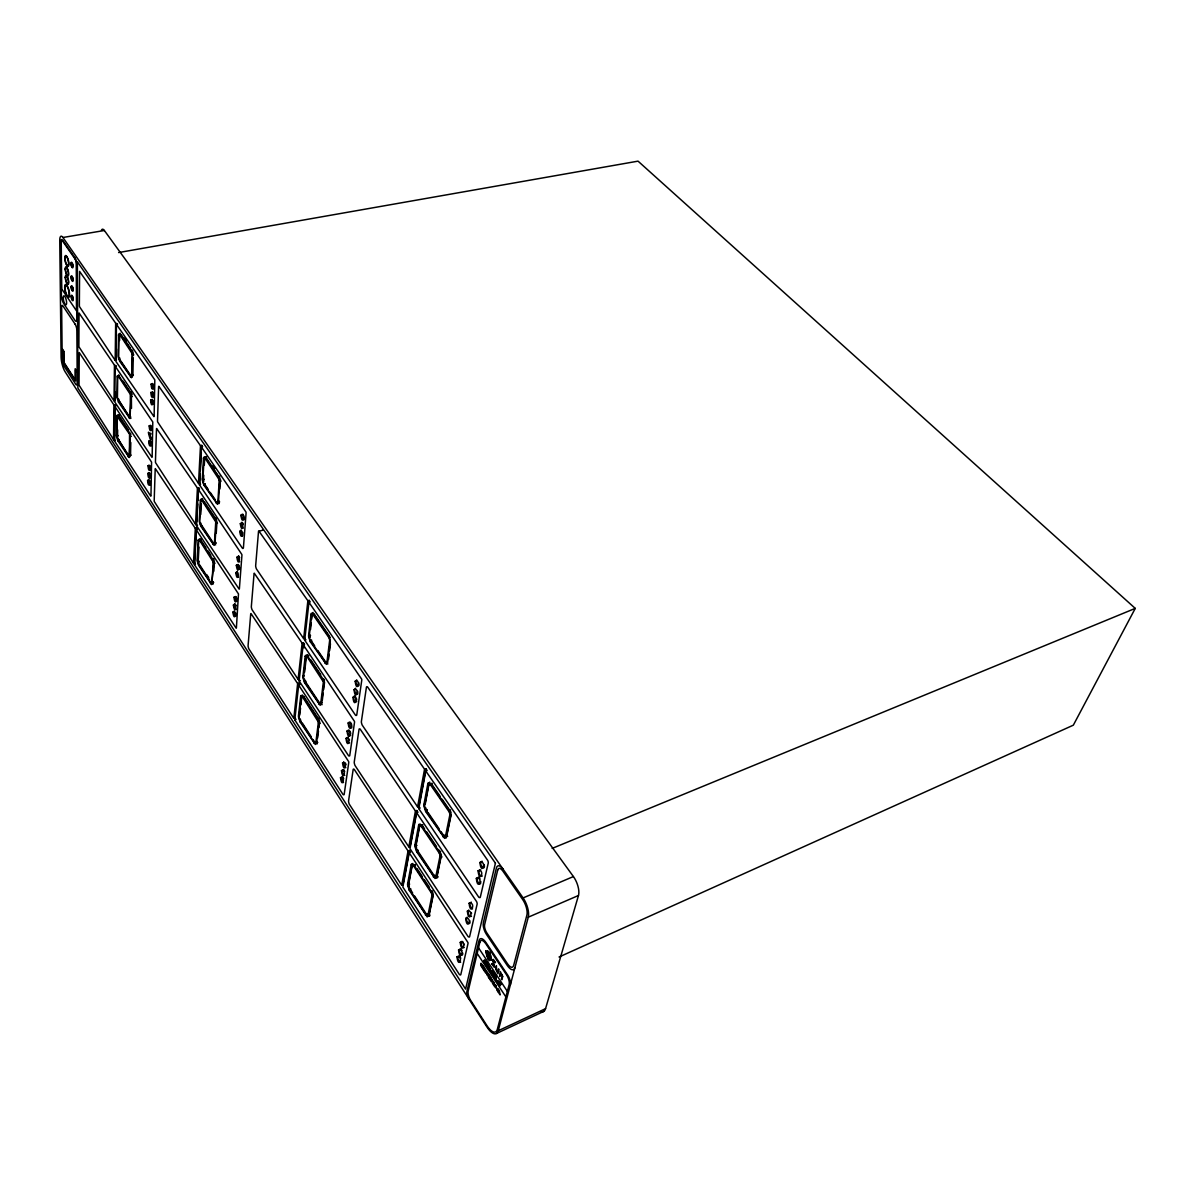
<?xml version="1.0" encoding="UTF-8"?>
<svg xmlns="http://www.w3.org/2000/svg" width="1195" height="1195" viewBox="0 0 1195 1195"><rect width="100%" height="100%" fill="white"/><g stroke="black" fill="none" stroke-linecap="round" stroke-linejoin="round"><path stroke-width="1.5" d="M113.54 439.506L113.958 405L79.243 352.57L79.034 384.192A2.734 0.792 76 0 0 79.139 385.328L113.54 439.506L115.392 440.387L114.272 440.641L114.705 406.136L115.84 405.882L113.958 405M114.018 400.863L114.451 365.102L79.034 312.971L78.885 345.728A2.778 0.822 76.4 0 0 79.004 346.894L114.018 400.863L115.153 400.624L115.258 391.676M115.213 366.223L114.765 401.998L152.004 457.371A2.719 0.866 75.4 0 0 152.153 456.595L152.781 421.999L115.213 366.223L116.363 365.984L114.451 365.102M115.183 360.367L115.661 323.203L79.587 271.37L79.363 305.382A2.838 0.851 76.8 0 0 79.482 306.607L115.183 360.367L116.348 360.128L116.498 348.985M114.66 439.252L115.093 404.746M116.438 324.323L115.96 361.502L153.991 416.637A2.778 0.896 75.8 0 0 154.14 415.83L154.812 379.876L116.438 324.323L117.618 324.099L115.661 323.203M116.453 435.279L116.707 416.457A4.511 1.374 75.8 0 1 116.826 415.412L118.126 415.412L129.15 432.172L130.195 435.443A3.794 1.165 75.6 0 1 130.27 436.593L129.179 457.521L117.872 440.835L116.542 436.713A4.78 1.449 75.6 0 1 116.453 435.279L117.573 435.025L117.648 429.886M117.244 376.798L116.976 396.307A4.885 1.494 76 0 0 117.08 397.801L118.424 401.983L129.956 418.564L131.062 396.815A3.869 1.21 76 0 0 131.002 395.635L129.926 392.304L118.693 375.633L117.364 375.723A4.601 1.419 76.2 0 0 117.244 376.813L118.395 376.559A4.601 1.419 76.2 0 1 118.529 375.469L118.843 374.857M116.901 435.966L117.155 417.16A3.017 0.911 75.8 0 1 117.244 416.457L129.553 434.188L129.433 454.892A3.839 1.18 75.4 0 1 129.314 455.773L128.194 455.713L116.961 436.967A3.316 1.001 75.6 0 1 116.901 435.966L118.021 435.712M117.707 377.5L117.439 397.009A3.376 1.031 76 0 0 117.498 398.025L128.94 416.756L130.091 416.741A3.929 1.225 75.8 0 0 130.21 415.83L130.345 394.38L118.678 376.709L117.797 376.769A3.077 0.956 76.2 0 0 117.707 377.5L118.858 377.247A3.077 0.956 76.2 0 1 118.902 376.739M118.499 335.183L118.215 355.453A4.989 1.553 76.4 0 0 118.32 356.991L119.694 361.248L131.465 377.739L132.615 355.094A3.958 1.255 76.5 0 0 132.555 353.869L131.45 350.479L119.978 333.868L118.634 334.047A4.705 1.479 76.6 0 0 118.499 335.183L119.679 334.944A4.705 1.479 76.6 0 1 119.799 333.808L120.127 333.166M118.977 335.87L118.693 356.14A3.451 1.075 76.4 0 0 118.753 357.2L119.306 359.366A2.48 0.777 76.4 0 0 119.709 360.143L130.434 375.917L131.599 375.842A4.003 1.27 76.3 0 0 131.719 374.886L132.137 354.392A2.36 0.747 76.5 0 0 132.048 353.391L119.963 334.988L119.067 335.108A3.137 0.986 76.6 0 0 118.977 335.87L120.157 335.631M119.605 340.47L119.679 334.944M130.046 456.012L130.449 455.504A3.839 1.18 75.5 0 0 130.554 454.623L130.808 442.523M131.495 408.406L131.345 393.678M132.6 375.992L132.779 375.588A4.003 1.27 76.3 0 0 132.899 374.632L133.243 357.873M193.485 563.174L195.308 528.369L155.32 468.604A2.405 0.762 75.3 0 0 155.201 469.276L154.2 500.332A2.898 0.911 75 0 0 154.289 501.512L193.485 563.174L194.651 562.845L196.488 528.056L195.308 528.369M195.532 524.202L197.429 488.023L156.62 428.467A2.45 0.792 75.7 0 0 156.485 429.184L155.455 461.419A2.943 0.941 75.3 0 0 155.544 462.629L195.532 524.202L196.712 523.888M198.504 483.377L200.491 445.705L158.801 386.239A2.509 0.822 76.1 0 0 158.606 387.09L157.516 420.625A3.017 0.971 75.8 0 0 157.606 421.88L198.504 483.377L199.699 483.064L200.581 484.363L199.371 484.677L201.387 446.99L202.612 446.691L201.716 445.406L200.491 445.705M196.159 529.669L238.477 593.945L236.416 627.554A2.853 0.956 73.6 0 1 236.222 628.256L194.322 564.473L196.159 529.669L197.354 529.34L196.488 528.056M198.31 489.323L241.823 554.435A2.181 0.762 74.3 0 1 241.913 555.555L239.403 588.448A2.913 1.001 73.9 0 1 239.194 589.195L196.383 525.486L198.31 489.323L199.505 489.009L198.639 487.724L197.429 488.023M196.816 522.081L197.773 503.991M197.967 500.376L198.639 487.724M199.699 483.064L200.192 474.101M200.372 470.516L201.343 452.576M201.537 448.991L201.716 445.406M198.176 540.528L197.145 559.499A5.094 1.658 74.3 0 0 197.205 560.963L198.624 565.399L211.62 584.594L213.741 563.652A4.048 1.344 74.3 0 0 213.696 562.486L212.561 558.946L199.923 539.752L198.355 539.498A4.795 1.583 74.5 0 0 198.176 540.528L199.356 540.2A4.795 1.583 74.5 0 1 199.535 539.169L200.103 538.616M200.342 500.466L199.281 520.183A5.198 1.733 74.7 0 0 199.326 521.692L200.79 526.218L214.054 545.353L215.01 543.441L216.25 523.529A4.138 1.404 74.7 0 0 216.205 522.32L215.04 518.72L202.134 499.555L200.536 499.376A4.899 1.643 74.9 0 0 200.342 500.466L201.656 500.197A2.345 0.792 74.9 0 1 202.075 500.645L215.653 521.722A2.465 0.837 74.7 0 1 215.697 522.723L214.458 542.635A4.182 1.404 74.5 0 1 214.293 543.531L212.904 543.307L200.85 525.143A2.584 0.851 74.7 0 1 200.416 524.276L199.849 522.021A3.6 1.195 74.7 0 1 199.804 520.975L200.879 501.258A3.271 1.09 74.9 0 1 200.999 500.526L201.522 500.137A4.899 1.643 74.9 0 1 201.746 499.077L202.508 498.494M221 481.137L219.761 481.451L218.446 502.214L217.475 504.245L203.897 485.155L202.403 480.554A5.318 1.807 75.1 0 1 202.343 478.986L203.464 458.447A5.004 1.718 75.3 0 1 203.658 457.312L205.301 457.386L218.521 476.536L219.716 480.196A4.227 1.464 75.1 0 1 219.761 481.451M198.31 559.17L198.967 547.101M200.76 514.492L201.358 503.737M202.881 479.778L204.016 459.224A3.346 1.15 75.3 0 1 204.151 458.477L204.808 458.088A2.405 0.822 75.4 0 1 205.241 458.536L219.133 479.613A2.524 0.866 75.1 0 1 219.193 480.644L217.893 501.392A4.272 1.464 74.9 0 1 217.714 502.348L216.295 502.184L203.957 484.035A2.644 0.896 75.1 0 1 203.508 483.168L202.926 480.868A3.675 1.24 75.1 0 1 202.881 479.778L204.106 479.464M203.792 481.406L203.613 480.256A5.318 1.807 75.1 0 1 203.553 478.672L203.748 475.252M204.315 464.989L204.689 458.133A5.004 1.718 75.3 0 1 204.898 457.013L206.108 456.58M212.008 581.995L213.203 562.845A2.42 0.807 74.3 0 0 213.143 561.874L199.864 540.797A2.3 0.762 74.5 0 0 199.446 540.349L198.893 540.469A3.212 1.061 74.5 0 0 198.699 541.32L197.653 560.291A3.525 1.15 74.3 0 0 197.698 561.306L198.25 563.517A2.524 0.822 74.3 0 0 198.684 564.369L210.484 582.562L211.844 582.846A4.108 1.344 74.1 0 0 212.008 581.995L213.188 581.666A4.108 1.359 74.1 0 1 213.024 582.518L211.844 582.473M213.845 571.21L214.398 562.516A2.42 0.807 74.3 0 0 214.338 561.545L213.785 559.857M216.235 533.254L216.922 522.394L215.697 522.723M219.895 488.979L220.433 480.33A2.524 0.866 75.1 0 0 220.373 479.3L206.466 458.223L205.241 458.536M489.069 960.795L488.904 960.705M293.806 718.344L297.645 683.57L250.965 613.498A2.599 0.896 73.6 0 0 250.696 614.245L248.097 645.434A3.122 1.061 73.3 0 0 248.172 646.644L248.62 648.287A2.256 0.762 73.3 0 0 249.008 649.079L293.806 718.344L295.016 717.941L296.001 719.465L294.777 719.868L342.816 794.167A2.256 0.807 71.3 0 0 343.264 794.705L343.936 794.794A3.122 1.12 71.3 0 0 344.22 794.122L348.716 762.739A2.33 0.851 71.6 0 0 348.656 761.603L298.645 685.093L299.885 684.69L298.884 683.167L297.645 683.57M298.108 679.402L302.126 643.134L254.236 573.167A2.644 0.926 74 0 0 254.042 573.854L251.353 606.328A3.182 1.09 73.7 0 0 251.413 607.583L251.861 609.256A2.3 0.792 73.7 0 0 252.279 610.047L298.108 679.402L299.347 678.999M303.664 638.653L307.877 600.756L258.717 530.789A2.704 0.971 74.5 0 0 258.508 531.506L255.685 565.399A3.241 1.15 74.1 0 0 255.745 566.699L256.208 568.402A2.36 0.837 74.1 0 0 256.626 569.208L303.664 638.653L304.934 638.264M294.777 719.868L298.884 683.167M303.381 642.746L304.411 644.254L303.157 644.658L354.437 721.332A2.375 0.896 72 0 1 354.497 722.497L349.791 755.285A3.182 1.165 71.7 0 1 349.493 755.987L348.806 755.927A2.3 0.851 71.7 0 1 348.342 755.389L299.108 680.911L303.381 642.746L302.126 643.134M309.176 600.368L310.222 601.892L308.937 602.28L361.682 679.163A2.435 0.941 72.4 0 1 361.741 680.373L356.797 714.7A3.241 1.225 72 0 1 356.483 715.446L355.781 715.417A2.36 0.881 72 0 1 355.288 714.894L304.695 640.176L309.176 600.368L307.877 600.756M304.008 647.884L304.411 644.254M300.647 696.58L298.496 715.521A5.527 1.942 72.3 0 0 298.511 717.03L300.079 721.87L315.316 744.47L316.555 742.887L318.931 723.797A4.407 1.583 72.2 0 0 318.931 722.602L317.676 718.748L302.858 696.207L300.916 695.58A5.198 1.852 72.5 0 0 300.647 696.58L301.887 696.162A5.198 1.852 72.5 0 1 302.156 695.161L302.305 694.952M302.947 676.221L305.173 656.458A5.303 1.927 72.9 0 1 305.472 655.398L307.444 655.965L322.635 678.521L323.935 682.464A4.496 1.643 72.6 0 1 323.92 683.704L321.44 703.616L320.17 705.319L304.561 682.703L302.947 677.774A5.646 2.031 72.7 0 1 302.947 676.221L304.187 675.817M305.8 657.384L303.56 677.147A3.899 1.404 72.7 0 0 303.56 678.222L304.172 680.657A2.793 1.001 72.7 0 0 304.68 681.628L318.826 702.959L320.544 703.541A4.541 1.643 72.4 0 0 320.813 702.66L323.277 682.748A2.674 0.986 72.6 0 0 323.248 681.718L307.324 657.056A2.554 0.926 72.9 0 0 306.816 656.503L305.995 656.682A3.555 1.285 72.9 0 0 305.8 657.384L307.07 656.981M308.654 635.083L310.999 614.424A5.422 2.017 73.3 0 1 311.298 613.319L313.344 613.782L328.954 636.397L330.283 640.415A4.586 1.733 73 0 1 330.268 641.715L327.654 662.538L326.354 664.375L310.297 641.73L308.654 636.711A5.766 2.121 73.1 0 1 308.654 635.083L309.923 634.694A5.766 2.121 73.1 0 0 309.923 636.308L310.102 637.518M299.721 715.118L300.513 708.232M300.901 704.781L301.678 697.895M304.605 672.217L306.443 656.055A5.303 1.927 72.9 0 1 306.727 655.009L307.712 654.591M309.281 636.024L311.641 615.365A3.63 1.359 73.3 0 1 311.835 614.618L312.687 614.394A2.599 0.971 73.3 0 1 313.209 614.932L328.819 637.547A1.987 0.747 73 0 1 329.178 638.235L329.581 639.683A2.734 1.031 73 0 1 329.611 640.759L327.012 661.582A4.646 1.733 72.8 0 1 326.743 662.508L324.965 662L310.431 640.625A2.868 1.046 73.1 0 1 309.908 639.624L309.281 637.144A3.988 1.464 73.1 0 1 309.296 636.024L310.566 635.62M310.521 629.526L311.298 622.64M311.701 619.204L312.283 614.036A5.422 2.031 73.3 0 1 312.582 612.93L313.135 612.423M490.04 968.786L487.799 964.44L487.202 966.904L488.098 965.441L489.651 968.368L488.202 966.501C487.022 968.413 493.117 974.537 491.04 971.191C493.386 980.736 494.491 968.055 489.726 970.728M315.928 741.946L318.303 722.841A2.629 0.941 72.2 0 0 318.273 721.855L302.738 697.268A2.495 0.881 72.5 0 0 302.245 696.7L301.439 696.834A3.48 1.24 72.5 0 0 301.26 697.507L299.108 716.462A3.824 1.344 72.3 0 0 299.108 717.493L299.691 719.868A2.748 0.956 72.3 0 0 300.199 720.839L314.016 742.125L315.689 742.767A4.466 1.583 72 0 0 315.928 741.946L317.168 741.512A4.451 1.583 72 0 1 316.914 742.334L316.466 742.663M317.601 738.047L318.467 731.101M318.901 727.635L319.543 722.422A2.629 0.941 72.2 0 0 319.513 721.436L319.14 720.047M322.291 700.434L323.188 693.19M323.651 689.575L324.547 682.33M328.505 659.431L329.163 654.233M329.596 650.752L330.462 643.821M236.027 615.544C234.862 619.04 231.994 610.346 234.698 611.078M401.699 885.271L408.048 851.004L354.422 769.67A2.046 0.747 71.4 0 0 354.004 769.177L353.496 769.057A2.808 1.031 71.4 0 0 353.123 769.744L348.596 800.71A3.376 1.21 71.2 0 0 348.611 801.95L349.089 803.712A2.45 0.881 71.2 0 0 349.552 804.593L401.699 885.271L402.969 884.763L409.347 850.496L408.048 851.004M408.81 846.882L415.442 811.017L360.352 729.383A2.091 0.792 71.8 0 0 359.919 728.905L359.292 728.875A2.868 1.075 71.8 0 0 359.023 729.533L354.273 761.872A3.451 1.27 71.5 0 0 354.303 763.157L354.796 764.964A2.509 0.926 71.5 0 0 355.259 765.861L408.81 846.882L410.109 846.374L416.771 810.524L415.442 811.017M417.563 806.834L424.554 769.221L367.761 687.23A2.136 0.822 72.2 0 0 367.328 686.752L366.79 686.677A2.943 1.135 72.2 0 0 366.387 687.454L361.413 721.317A3.525 1.329 71.9 0 0 361.428 722.646L361.936 724.484A2.554 0.971 71.9 0 0 362.414 725.395L417.563 806.834L418.892 806.326L425.898 768.729L424.554 769.221M409.228 852.782L402.849 887.048L459.104 974.059A2.495 0.926 68.6 0 0 459.642 974.717L460.478 974.986A3.436 1.285 68.6 0 0 460.852 974.373L467.962 943.736A2.584 0.986 68.8 0 0 467.947 942.571L409.228 852.782L410.512 852.274L409.347 850.496M416.652 812.809L409.99 848.659L467.842 936.193A2.554 0.986 68.9 0 0 468.41 936.85L469.262 937.089A3.51 1.344 68.9 0 0 469.665 936.432L477.104 904.316A2.629 1.046 69.1 0 0 477.104 903.121L476.865 902.285A1.972 0.777 69.1 0 0 476.387 901.299L416.652 812.809L417.966 812.301L416.771 810.524M425.793 771.014L487.485 860.071A2.017 0.822 69.3 0 1 487.978 861.072L488.217 861.939A2.689 1.105 69.3 0 1 488.232 863.178L480.36 896.937A3.585 1.434 69.1 0 1 479.942 897.624L479.061 897.43A2.599 1.031 69.1 0 1 478.478 896.773L418.773 808.627L425.793 771.014L427.153 770.521L425.898 768.729M407.659 883.553L411.17 864.896A5.706 2.136 70 0 1 411.558 863.94L413.933 865.06L431.305 891.485L432.695 895.697A4.84 1.822 69.6 0 1 432.635 896.907L428.796 915.654L427.198 916.953L409.317 890.35L407.6 885.077A6.065 2.241 69.9 0 1 407.659 883.553L408.929 883.045L412.454 864.373A5.706 2.136 70 0 1 412.858 863.432M414.949 844.805L418.638 825.282A5.811 2.241 70.3 0 1 419.042 824.281L421.476 825.312L439.357 851.871L440.776 856.173A4.929 1.912 69.9 0 1 440.716 857.442L436.698 877.055L435.04 878.474L416.652 851.766L414.889 846.389A6.184 2.36 70.2 0 1 414.949 844.805L416.263 844.297L419.953 824.774A5.811 2.241 70.3 0 1 420.192 824.042M408.361 884.644L411.887 865.987A3.809 1.434 70 0 1 412.141 865.344L413.141 865.404A2.734 1.031 70 0 1 413.724 866.091L431.096 892.516A2.091 0.792 69.6 0 1 431.5 893.277L431.903 894.771A2.883 1.09 69.6 0 1 431.903 895.787L428.079 914.534A4.899 1.822 69.5 0 1 427.735 915.31L425.674 914.25L409.512 889.349A3.002 1.105 69.9 0 1 408.944 888.243L408.317 885.689A4.182 1.553 69.9 0 1 408.361 884.644L409.646 884.121M415.681 845.896L419.37 826.372A3.884 1.494 70.3 0 1 419.639 825.7L420.67 825.715A2.793 1.075 70.3 0 1 421.267 826.402L439.133 852.946A2.136 0.837 69.9 0 1 439.551 853.738L439.969 855.261A2.943 1.15 69.9 0 1 439.954 856.307L435.951 875.935A4.989 1.912 69.8 0 1 435.592 876.757L433.471 875.771L416.861 850.72A3.062 1.165 70.2 0 1 416.263 849.6L415.636 846.986A4.272 1.628 70.2 0 1 415.681 845.896L416.98 845.388M423.941 804.369L427.81 783.89A5.945 2.36 70.7 0 1 428.228 782.83L430.753 783.771L449.215 810.494L450.679 814.9A5.034 2.017 70.2 0 1 450.605 816.215L446.362 836.814L444.645 838.367L425.674 811.524L423.866 806.013A6.319 2.48 70.5 0 1 423.941 804.369L425.271 803.862L429.154 783.382A5.945 2.375 70.6 0 1 429.573 782.322L429.782 782.113M428.572 784.981L424.688 805.475A4.362 1.718 70.5 0 0 424.628 806.61L425.286 809.284A3.137 1.225 70.5 0 0 425.883 810.419L443.031 835.619L445.227 836.56A5.109 2.017 70.1 0 0 445.601 835.678L449.813 815.08A3.002 1.21 70.2 0 0 449.828 813.989L449.41 812.421A2.181 0.881 70.2 0 0 448.976 811.629L430.544 784.906A2.853 1.135 70.7 0 0 429.916 784.234L428.856 784.278A3.973 1.583 70.7 0 0 428.572 784.981L429.916 784.488A3.973 1.583 70.7 0 1 430.2 783.771L430.857 783.532M427.959 914.817L429.02 914.772A4.899 1.822 69.5 0 0 429.363 913.996L433.202 895.249L431.903 895.787M435.563 876.129L436.907 876.234A4.989 1.912 69.8 0 0 437.265 875.412L441.284 855.784A2.943 1.15 69.9 0 0 441.299 854.724L441.104 853.813M446.557 836.022A5.109 2.017 70.1 0 0 446.945 835.156L451.172 814.557L449.813 815.08M356.737 701.36C355.124 704.512 352.674 697.701 354.153 696.117M350.762 735.044C348.716 738.988 346.012 727.262 349.657 730.548M498.24 1030.747L528.265 917.192A14.459 5.975 68.5 0 0 523.096 897.923L62.932 237.491A9.067 2.674 77.4 0 0 59.75 240.314L61.109 357.156A10.83 3.092 76.2 0 0 65.142 371.809L486.753 1026.729A18.074 6.811 67.9 0 0 498.24 1030.747L545.562 1008.655L578.47 895.503A14.206 6.229 68.1 0 0 573.406 876.562L104.368 230.501A8.948 2.808 77.6 0 0 101.441 230.232M149.733 433.352C154.006 453.801 143.788 418.638 151.197 438.64M148.479 479.867L148.763 483.497L150.032 485.065M480.539 883.598L480.778 881.522M489.98 968.966L488.979 968.204L489.621 970.549M234.429 603.938L234.638 607.687L236.102 609.525M118.604 252.563L638.04 161.146L1135.25 608.389L1073.334 725.171L559.051 957.001M349.582 742.917C347.327 744.739 345.265 736.269 348.223 737.42M343.727 761.753L343.801 765.622L345.848 767.728M437.504 877.668L438.012 876.532L436.698 877.055M302.888 696.192L302.679 696.431A3.48 1.24 72.5 0 0 302.484 697.103M153.587 397.009L151.72 394.275L152.482 391.661M219.282 503.498L216.22 503.304M200.162 540.035L199.998 540.304A3.212 1.061 74.5 0 0 199.894 540.737M150.45 470.337L150.704 467.857M148.867 472.593L150.017 478.045M213.352 583.922L210.425 583.593M482.287 876.054C479.359 877.877 477.074 868.063 480.823 869.945M468.739 909.963C467.29 911.785 468.918 917.297 471.457 916.371M467.096 917.177C464.198 920.105 471.129 927.664 469.859 920.688M464.243 947.515C461.031 949.159 459.597 938.269 463.272 942.272M241.046 529.938L240.628 532.582L242.271 535.972M242.555 535.957L242.809 532.522M308.713 655.562L307.264 656.279A3.555 1.285 72.9 0 0 307.115 656.712M429.603 916.192L427.108 915.221L414.635 896.056M322.157 704.662L320.26 704.034L305.547 681.867M317.258 743.843L315.405 743.141M215.653 544.86L214.039 544.054L201.552 525.113M356.722 679.821C353.511 682.674 360.337 690.157 358.829 682.868M355.557 688.245C352.361 691.068 359.157 698.537 357.649 691.308M446.377 836.201L445.167 835.992M496.552 1033.451L543.785 1011.373M528.265 917.192L578.47 895.503M523.096 897.923L573.406 876.562M344.787 775.421C342.532 775.764 340.963 768.714 343.667 769.714M425.674 914.25L427.212 914.07M425.48 915.265L426.749 914.728M428.079 914.534L429.363 913.996M428.796 915.654L430.08 915.116M552.165 848.405L1135.25 608.389M431.305 891.485L432.605 890.947M431.096 892.516L432.396 891.978A2.091 0.792 69.6 0 1 432.799 892.755L433.217 894.248M433.262 876.816L434.577 876.279L417.951 851.258L416.652 851.766M435.951 875.935L437.265 875.412M409.512 889.349L410.796 888.826M409.317 890.35L410.602 889.827L412.619 892.949M433.471 875.771L434.786 875.233M439.954 856.307L441.284 855.784M440.716 857.442L442.045 856.905M439.357 851.871L440.686 851.348M439.133 852.946L440.462 852.423L438.475 849.481M411.17 864.896L412.454 864.373M411.887 865.987L413.171 865.464A3.809 1.434 70 0 1 413.44 864.836L414.053 864.672M413.933 865.06L415.218 864.538M413.724 866.091L415.023 865.583A2.734 1.031 70 0 0 414.441 864.896M446.362 836.814L447.707 836.291M416.861 850.72L418.16 850.198M443.031 835.619L444.376 835.096M442.807 836.724L444.137 836.201L446.318 837.904M445.601 835.678L446.945 835.156M418.638 825.282L419.953 824.774M421.476 825.312L422.791 824.804M419.37 826.372L420.685 825.864A3.884 1.509 70.3 0 1 420.954 825.192L421.984 825.207A2.793 1.075 70.3 0 1 422.388 825.611M421.267 826.402L422.582 825.894L424.569 828.837M449.215 810.494L450.575 809.971M448.976 811.629L450.336 811.106A2.181 0.881 70.2 0 1 450.769 811.898L451.142 813.153M425.883 810.419L427.212 809.911A3.137 1.225 70.5 0 1 427.003 809.568M425.674 811.524L427.003 811.017L425.495 807.447M418.773 808.627L420.102 808.119L418.892 806.326M427.81 783.89L429.154 783.382M430.753 783.771L432.112 783.263M430.544 784.906L431.888 784.413L440.089 796.273M313.882 743.156L315.107 742.737L313.135 739.69M316.555 742.887L317.78 742.468M314.016 742.125L315.241 741.707M318.931 723.797L320.17 723.378M317.676 718.748L318.916 718.329M317.541 719.793L318.796 719.375L303.963 696.849A2.495 0.881 72.5 0 0 303.485 696.297M318.303 722.841L319.543 722.422M300.079 721.87L301.05 721.033M318.826 702.959L320.081 702.54M320.813 702.66L322.067 702.242A4.541 1.643 72.4 0 1 321.813 703.123L320.738 703.272M318.692 704.034L319.946 703.616M302.738 697.268L303.963 696.849M304.561 682.703L305.8 682.3M322.501 679.626L323.785 679.208M299.108 680.911L300.363 680.508M304.68 681.628L305.92 681.225M324.965 662L326.25 661.597M324.831 663.12L326.115 662.717L317.795 650.498M305.173 656.458L306.443 656.055M307.324 657.056L308.579 656.653A2.554 0.926 72.9 0 0 308.086 656.1M310.297 641.73L311.566 641.342L314.688 645.912M328.819 637.547L330.119 637.144A1.987 0.747 73 0 1 330.373 637.577M304.695 640.176L305.965 639.788M310.431 640.625L311.701 640.221M310.999 614.424L312.283 614.036M311.641 615.365L312.926 614.977M313.209 614.932L314.494 614.544L329.073 635.635M202.597 499.824L202.209 500.227A3.271 1.105 74.9 0 0 202.075 500.944L200.879 501.258M212.546 582.802L213.711 582.473M198.624 565.399L199.804 565.071L209.633 580.217M213.203 562.845L214.398 562.516M213.741 563.652L214.921 563.323M212.561 558.946L213.741 558.618M194.322 564.473L195.487 564.145L194.651 562.845M212.486 560.007L213.681 559.678M212.829 544.382L214.039 544.054M214.458 542.635L215.668 542.306A4.182 1.404 74.5 0 1 215.488 543.202L214.278 543.232M212.904 543.307L214.099 542.978M259.599 531.058L263.199 530.072M215.01 543.441L216.205 543.128M199.923 539.752L201.104 539.423M199.864 540.797L201.044 540.484L205.898 547.863M200.79 526.218L201.985 525.89M216.25 523.529L217.46 523.216M215.04 518.72L216.265 518.406M214.98 519.825L216.19 519.496L216.863 521.408M196.383 525.486L197.578 525.173M217.893 501.392L219.118 501.078A4.272 1.464 74.9 0 1 218.939 502.019L218.252 502.527M218.446 502.214L219.671 501.885M153.632 388.958C151.093 388.823 151.466 380.249 153.528 384.79M202.075 500.645L203.284 500.332M203.957 484.035L205.167 483.736M219.193 480.644L220.433 480.33M203.897 485.155L205.107 484.841L208.184 489.382M202.343 478.986L203.553 478.672M218.521 476.536L219.761 476.222M218.461 477.671L219.686 477.358M205.301 457.386L206.541 457.087M203.464 458.447L204.689 458.133M204.016 459.224L205.241 458.925M128.164 456.729L129.717 456.998M129.433 454.892L130.554 454.623M129.896 455.609L131.017 455.34M130.27 436.593L131.405 436.324M117.887 439.82L119.007 439.551M117.872 440.835L118.992 440.582L128.358 455.011M128.94 416.756L130.838 417.04M128.926 417.817L130.912 418.31M118.126 415.412L119.261 415.158M116.707 416.457L117.842 416.204A4.496 1.374 75.8 0 1 117.961 415.158L118.902 414.725M118.111 416.457L119.246 416.204L128.268 429.901M118.424 401.983L119.56 401.729L130.061 417.548M129.911 393.394L131.062 393.14L122.891 381.011M130.599 396.113L131.749 395.859M131.062 396.815L132.227 396.561M129.926 392.304L131.091 392.05M132.197 375.588L133.377 375.335M130.404 377.022L132.018 377.276M118.678 376.709L119.47 376.096M131.719 374.886L132.899 374.632M119.694 361.248L120.859 361.01L131.569 376.769M132.137 354.392L133.317 354.138M132.615 355.094L133.81 354.84M131.45 350.479L132.645 350.225M131.435 351.599L132.615 351.36L133.243 353.137M151.197 445.899C148.748 445.66 149.106 437.445 151.093 441.926M62.932 237.491L104.368 230.501M460.672 962.169C458.058 962.393 456.266 954.342 459.552 956.149M313.643 613.871L313.135 614.23A3.63 1.359 73.3 0 0 312.971 614.693M241.928 522.23L241.211 524.919L243.138 528.295M327.908 663.957L326.414 663.12M238.477 555.884L237.79 558.453L239.672 561.814M237.342 571.344L236.655 573.869L238.537 577.215M436.683 878.026L434.92 876.771M342.293 776.466L341.352 778.737L343.488 782.576M486.604 955.089L487.59 955.358L488.322 959.391L486.365 954.013L487.829 954.207L486.066 952.878L489.173 955.612L489.457 954.924M486.604 954.91L488.337 955.253L487.59 951.325L488.561 951.578L489.771 955.761L490.772 956.045L489.741 952.385L488.874 952.4M488.8 959.525C485.439 947.127 492.833 967.128 488.486 956.881M482.197 861.251C477.208 862.178 485.648 873.067 484.244 864.732M478.597 877.145C475.655 877.384 477.612 883.284 479.837 884.016M471.323 902.135C468.44 902.3 470.412 908.11 472.548 908.857M460.687 948.86C456.52 948.8 462.749 959.495 462.764 953.117M152.243 399.294C148.957 401.669 155.529 408.481 153.065 400.728M149.091 472.563L149.883 473.549M354.825 696.013L355.602 696.76M243.183 514.388C238.193 513.178 246.125 526.308 243.78 515.628M150.51 433.173L151.063 433.979M238.791 556.078L239.702 557.707M238.537 564.548C234.041 563.846 241.554 574.974 239.12 565.788M149.972 470.203L148.897 465.109L150.092 465.841M479.061 877.533L479.972 878.848M350.762 722.482C344.922 719.674 353.705 735.164 351.45 723.871M149.136 479.792L149.913 481.226M236.102 596.619C231.71 595.737 239.06 606.866 236.685 597.844M235.236 603.983L236.117 605.596M461.136 949.263L462.002 950.563M201.387 446.99L245.976 512.043A2.226 0.792 74.7 0 1 246.065 513.208L243.436 547.519A2.973 1.031 74.4 0 1 243.227 548.311L242.794 548.475A2.166 0.747 74.4 0 1 242.256 547.997L199.371 484.677M124.295 338.155L126.371 341.173M212.635 465.916L214.682 468.858M121.143 334.764L130.524 348.342M442.135 799.246L450.336 811.106M210.245 492.4L215.384 499.958M428.019 812.495L439.103 828.792M441.119 831.75L444.137 836.201M204.27 501.81L216.19 519.496M310.61 659.655L320.738 674.697M426.555 831.78L436.489 846.523M478.523 947.814L507.352 991.357M477.178 953.416L505.888 996.899M114.705 406.136L151.571 462.136L150.973 495.492A2.674 0.837 75 0 1 150.824 496.239L114.272 440.641M207.855 550.82L210.768 555.242M417.07 868.69L422.179 876.443M424.225 879.55L429.334 887.317M206.735 574.646L208.707 577.678M302.29 722.975L311.163 736.658M311.566 641.342L310.82 639.908M205.107 484.841L204.45 483.587M410.602 889.827L409.765 888.243M501.138 984.605L501.093 984.471M118.992 440.582L118.26 439.013M242.57 522.812L243.168 524.052M460 956.717L460.762 958.27M344.04 770.192L344.698 771.567M151.287 425.973C147.956 422.373 151.556 434.905 151.989 428.766M343.04 777.243L343.697 778.617M417.653 850.765L416.876 849.033M323.905 679.417L324.472 681.016M130.36 433.098L130.867 434.681M305.293 681.404L304.501 679.148M345.46 763.112L346.012 764.651M153.035 392.483L153.513 393.827M300.587 720.047L300.184 718.927M201.343 524.65L200.835 523.066M198.982 563.338L198.445 561.187M120.097 359.411L119.664 357.843M118.828 400.146L118.395 398.607M471.263 912.592L471.532 913.488M464.048 943.841L464.302 944.722M356.304 698.179L356.707 699.852M350.329 731.938L350.733 733.581M349.284 739.287L349.523 740.108M235.579 612.691L236.027 614.902M131.808 393.708L132.018 394.529M409.332 887.019L408.869 884.569A6.065 2.241 69.9 0 1 408.929 883.045M490.338 955.91L489.412 952.699L490.219 955.895M487.037 955.208L487.948 958.405L487.157 955.238M416.487 847.748L416.189 845.881A6.184 2.36 70.1 0 1 416.263 844.297M198.982 561.74L198.863 560.978M117.737 436.967L117.663 436.459A4.78 1.449 75.6 0 1 117.573 435.025M545.562 1008.655A17.776 7.11 67.5 0 1 540.887 1011.612M510.37 984.844A7.319 2.868 68 0 0 507.785 975.21L486.081 942.676A11.218 4.362 68.5 0 0 478.956 940.823L466.886 991.506A5.721 2.136 68.3 0 0 468.918 999.005M514.955 967.517A11.92 4.735 68.2 0 1 507.188 965.351L486.44 934.356A8.738 3.451 68.7 0 1 483.333 922.824L496.373 868.078A10.426 4.287 69 0 1 503.155 869.288M314.151 614.14A2.599 0.971 73.3 0 1 314.494 614.544M200.626 540.02A2.3 0.762 74.5 0 1 201.044 540.484M431.261 783.726A2.853 1.135 70.7 0 1 431.888 784.413M425.196 804.369A6.319 2.48 70.5 0 1 425.271 803.862M232.861 612.139C234.623 624.089 237.193 608.838 232.861 612.139M233.383 605.058C235.161 617.068 237.745 601.683 233.383 605.058M233.936 597.306C235.714 609.39 238.298 593.87 233.936 597.306M235.773 572.674C237.581 584.997 240.195 568.999 235.773 572.674M236.326 565.31C238.134 577.693 240.763 561.545 236.326 565.31M236.894 557.258C238.716 569.716 241.345 553.404 236.894 557.258M497.971 981.797L500.107 985.905L497.971 983.097L497.807 980.677L500.675 983.903L498.151 981.304L499.854 984.65L497.971 981.797M239.732 531.357C241.584 544.069 244.258 527.249 239.732 531.357M240.314 523.664C242.167 536.45 244.841 519.481 240.314 523.664M240.912 515.254C242.779 528.13 245.468 510.982 240.912 515.254M482.018 964.992L482.421 965.799L481.017 963.2L481.779 966.396L480.644 965.022L482.033 967.128L481.346 963.917L482.018 964.992M484.154 960.855C486.977 970.22 488.665 961.139 484.154 960.855M486.32 971.296L485.932 973.298L484.244 970.833L484.811 968.518L486.32 971.296M491.952 979.855L491.548 981.931L489.86 979.377L490.443 977.062L491.952 979.855M493.132 974.403L495.268 978.556L492.863 974.986A2.196 0.851 68.2 0 1 492.758 973.97C494.088 971.266 498.584 979.616 493.132 974.403M491.713 959.809L489.905 959.943L489.666 959.047L491.13 959.256L489.353 957.897L491.713 959.809M485.663 951.026L486.365 952.759L488.008 953.207L486.201 951.788L487.709 952.071L487.455 951.19L485.693 950.936M487.351 964.873L487.142 965.709A2.151 0.837 68.4 0 1 486.709 965.814L483.99 961.736A2.076 0.807 68.4 0 1 483.811 960.989L484.587 959.779L487.351 964.873M488.964 956.045L489.517 957.643L491.324 958.256L489.502 956.807L491.011 957.105L490.772 956.224L488.979 955.97M340.5 777.631C342.069 790.179 346.057 775.346 340.5 777.631M341.486 770.596C343.07 783.218 347.073 768.236 341.486 770.596M342.547 762.888C344.13 775.585 348.148 760.453 342.547 762.888M345.997 738.376C347.611 751.326 351.703 735.687 345.997 738.376M347.028 731.026C348.656 744.067 352.764 728.278 347.028 731.026M348.133 722.99C349.747 736.09 353.899 720.137 348.133 722.99M71.162 263.273C71.461 271.34 74.568 263.229 71.162 263.273M352.913 697.327C354.571 710.741 358.799 694.22 352.913 697.327M354.004 689.649C355.662 703.138 359.904 686.438 354.004 689.649M355.169 681.225C356.827 694.803 361.099 677.938 355.169 681.225M71.252 276.852C71.551 284.828 74.643 276.867 71.252 276.852M71.327 286.725C71.61 294.642 74.702 286.8 71.327 286.725M71.386 296.226C71.685 304.083 74.762 296.345 71.386 296.226M495.776 985.95L495.253 985.158L495.776 985.95M495.566 986.936L494.984 986.054L495.566 986.936M495.641 968.488L498.001 973.791L499.047 969.698L498.479 968.846L497.673 972.028L496.657 971.132L496.373 965.665L495.641 968.488M498.33 989.893L496.896 990.057L498.3 992.194L497.493 990.431L498.718 990.102L497.434 988.399L498.33 989.893M502.692 976.42L501.915 979.706L501.347 978.854C503.648 976.539 500.063 969.728 499.794 976.509L500.287 971.565L502.692 976.42M485.872 970.908L485.125 969.548L485.872 970.908M491.503 979.467L490.757 978.093L491.503 979.467M493.251 960.81L494.327 967.352L491.593 963.573L493.938 966.202L492.848 959.495A2.435 0.956 68.3 0 1 493.505 959.585L495.447 962.662L493.251 960.81M151.093 384.133C151.825 395.5 155.723 383.162 151.093 384.133M150.869 392.453C151.601 403.731 155.484 391.542 150.869 392.453M150.645 400.056C151.377 411.274 155.231 399.22 150.645 400.056M149.151 425.883C149.868 436.847 153.677 425.241 149.151 425.883M148.718 441.194C149.435 452.024 153.214 440.671 148.718 441.194M148.001 465.677C148.718 476.282 152.437 465.333 148.001 465.677M147.807 473.384C148.509 483.915 152.213 473.086 147.807 473.384M147.597 480.435C148.299 490.906 152.004 480.181 147.597 480.435M456.998 956.762C458.312 969.937 463.989 955.701 456.998 956.762M458.566 949.891C459.896 963.14 465.587 948.755 458.566 949.891M460.239 942.347C461.569 955.686 467.305 941.137 460.239 942.347M465.721 918.343C467.066 931.98 472.921 916.909 465.721 918.343M467.364 911.143C468.709 924.855 474.609 909.619 467.364 911.143M469.112 903.241C470.471 917.058 476.417 901.642 469.112 903.241M476.342 878.325C477.701 892.456 483.796 876.443 476.342 878.325M478.075 870.752C479.449 884.987 485.588 868.795 478.075 870.752M479.927 862.461C481.301 876.786 487.485 860.415 479.927 862.461M495.985 987.533C492.564 986.368 496.672 982.604 495.985 987.533M495.432 863.193L465.587 989.087L77.884 388.076L77.361 261.81L495.432 863.193M479.867 942.168L468.141 991.223A6.871 2.569 68.3 0 0 470.576 1000.23L487.007 1025.743A16.267 6.124 67.9 0 0 497.329 1029.343L509.16 984.501A7.334 2.868 68 0 0 506.56 974.836L485.812 943.736A9.396 3.66 68.5 0 0 479.867 942.168M497.717 870.005L484.617 924.736A6.139 2.42 68.7 0 0 486.798 932.847L507.576 963.857A9.276 3.69 68.2 0 0 513.626 965.53L526.875 915.191A11.756 4.855 68.5 0 0 522.678 899.551L502.751 870.916A7.753 3.197 69 0 0 497.717 870.005M482.974 965.724L482.407 968.055L483.93 970.355L483.288 966.755L484.453 967.95L482.974 965.724M488.591 974.254L488.023 976.569L489.547 978.884L488.904 975.284L490.069 976.494L488.591 974.254M496.074 976.927L495.447 979.392L497.434 981.842L495.91 979.527L496.074 976.927M496.239 987.578L496.911 989.191L496.239 987.578M499.271 990.446L498.673 992.746L500.093 994.927L499.271 990.446M487.933 973.253L487.067 974.328L486.604 971.236L487.127 975.225L487.933 973.253M488.964 954.626L488.023 951.444L488.964 954.626M494.371 983.022L493.057 981.02L493.415 983.126L492.474 983.336L494.282 986.084L494.371 983.022M74.971 257.911L62.767 240.359A5.572 1.643 77.4 0 0 60.811 242.077L61.408 295.314A6.065 1.763 76.8 0 0 63.649 303.5L75.031 320.499A5.273 1.553 76.7 0 0 76.943 319.14L76.704 264.2A4.646 1.389 77.2 0 0 74.971 257.911M74.986 258.897L62.782 241.33A4.392 1.3 77.4 0 0 61.229 242.69L61.737 288.951L76.48 310.82L76.271 263.587A3.465 1.031 77.2 0 0 74.986 258.897M75.091 324.144L62.932 305.95A3.675 1.061 76.7 0 0 61.632 306.921L62.095 348.567L63.813 351.196L63.918 362.324L75.27 379.876L75.21 368.717L77.137 371.675L76.958 330.955A5.019 1.464 76.6 0 0 75.091 324.144M63.604 351.509L62.11 349.209L62.23 359.904A4.362 1.24 76.2 0 0 63.843 365.804L75.718 384.207A4.018 1.15 76.1 0 0 77.197 383.356L77.137 372.332L75.539 369.867L75.599 381.1L63.723 362.712L63.604 351.509M63.23 297.794A4.66 1.359 76.8 0 0 65.8 304.859A4.66 1.359 76.8 0 0 65.74 298.317A4.66 1.359 76.8 0 0 63.23 297.794M65.217 268.98A4.735 1.389 77.1 0 0 67.831 276.12A4.735 1.389 77.1 0 0 67.786 269.398A4.735 1.389 77.1 0 0 65.217 268.98M65.486 269.368A4.018 1.18 77.1 0 0 67.697 275.418A4.018 1.18 77.1 0 0 67.652 269.726A4.018 1.18 77.1 0 0 65.486 269.368M65.277 277.33A4.72 1.389 77 0 0 67.876 284.47A4.72 1.389 77 0 0 67.816 277.793A4.72 1.389 77 0 0 65.277 277.33M65.531 277.733A3.988 1.18 77 0 0 67.742 283.768A3.988 1.18 77 0 0 67.697 278.106A3.988 1.18 77 0 0 65.531 277.733M64.664 287.338A6.707 1.957 76.9 0 0 68.354 297.495A6.707 1.957 76.9 0 0 68.294 288.04A6.707 1.957 76.9 0 0 64.664 287.338M65.038 287.905A5.661 1.658 76.9 0 0 68.16 296.479A5.661 1.658 76.9 0 0 68.1 288.503A5.661 1.658 76.9 0 0 65.038 287.905M71.207 296.435A2.823 0.837 76.9 0 0 72.761 300.707A2.823 0.837 76.9 0 0 72.746 296.748A2.823 0.837 76.9 0 0 71.207 296.435M71.147 286.949A2.838 0.837 77 0 0 72.701 291.236A2.838 0.837 77 0 0 72.686 287.233A2.838 0.837 77 0 0 71.147 286.949M65.083 258.449A4.825 1.419 77.2 0 0 67.727 265.708A4.825 1.419 77.2 0 0 67.682 258.837A4.825 1.419 77.2 0 0 65.083 258.449M64.769 257.986A5.706 1.688 77.2 0 0 67.891 266.56A5.706 1.688 77.2 0 0 67.831 258.449A5.706 1.688 77.2 0 0 64.769 257.986M71.073 277.076A2.853 0.837 77.1 0 0 72.641 281.378A2.853 0.837 77.1 0 0 72.626 277.345A2.853 0.837 77.1 0 0 71.073 277.076M70.983 263.512A2.868 0.851 77.2 0 0 72.566 267.829A2.868 0.851 77.2 0 0 72.537 263.751A2.868 0.851 77.2 0 0 70.983 263.512"/></g></svg>
